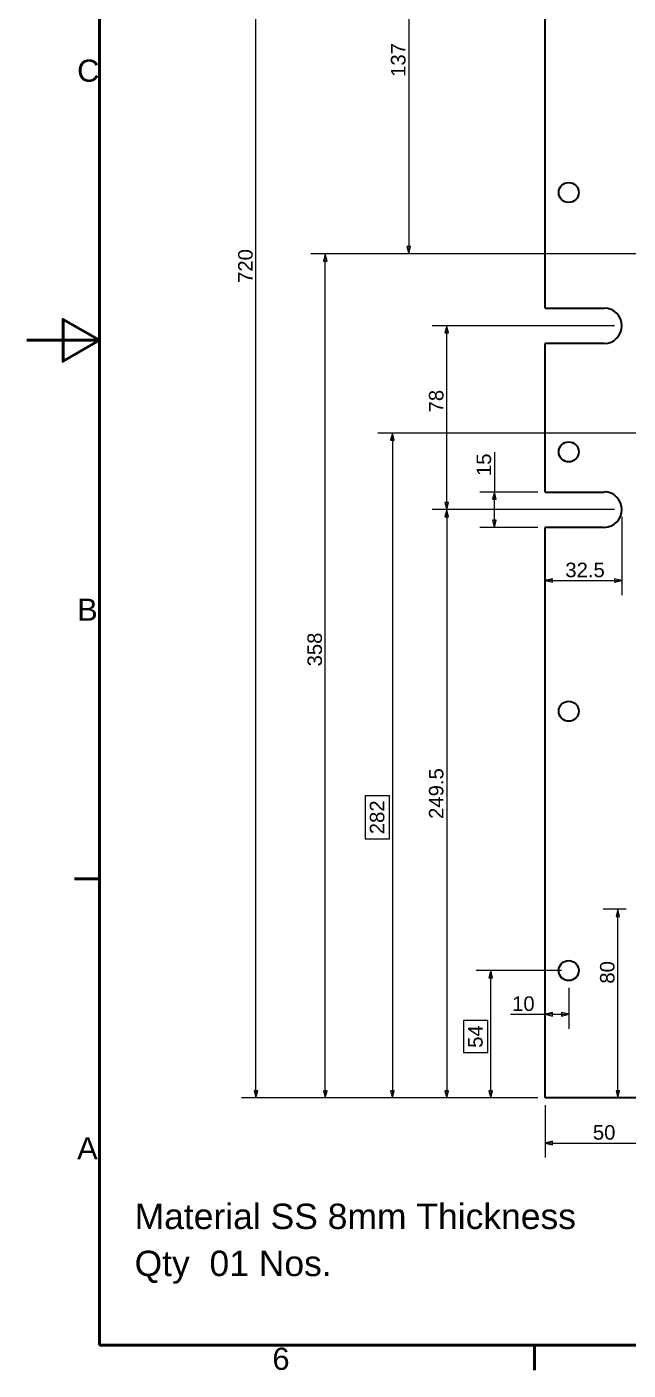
# Paper-space layout 'Base Plate' of a CAD drawing. Header units: millimetres. Extents: x 0 to 420, y 0 to 297.
# Drawn here: x 0 to 82.9, y 6.6 to 191.7 of the extents above; entities that cross this region are included whole.
import ezdxf

# ---------------------------------------------------------------- set-up
doc = ezdxf.new("R2010")
doc.units = ezdxf.units.MM
for name, color, linetype, lineweight in [('2dTransBorder', 7, 'Continuous', 35), ('Dimensions', 5, 'Continuous', 25), ('Text', 5, 'Continuous', 25), ('Visible Edges', 7, 'Continuous', 50)]:
    doc.layers.add(name, color=color, linetype=linetype, lineweight=lineweight)
doc.layers.add('Title', color=7, linetype='Continuous')
doc.styles.add('Current-ISO', font='ARIAL.TTF')
doc.styles.add('Text Style5', font='ARIAL.TTF')

# ---------------------------------------------------------------- blocks, each defined once
blk = doc.blocks.new('2dTransSymbol1')
at = {"color": 179}
blk.add_solid([(31.34, 45.07), (31.59, 44.07), (31.84, 45.07), (31.34, 45.07)], dxfattribs=at)
at = {"layer": 'Dimensions', "color": 179, "linetype": 'Continuous', "lineweight": 25, "true_color": 0x262659}
for p, q in [((31.59, 45.07), (31.59, 277.07)), ((31.34, 45.07), (31.59, 44.07)), ((31.84, 45.07), (31.34, 45.07)), ((31.59, 45.07), (31.59, 44.07)), ((31.59, 44.07), (31.84, 45.07)), ((70.47, 44.07), (29.59, 44.07))]:
    blk.add_line(p, q, dxfattribs=at)
blk.add_lwpolyline([(31.34, 45.07), (31.59, 44.07), (31.84, 45.07), (31.34, 45.07)], dxfattribs=at)
at = {"layer": 'Dimensions', "color": 18, "linetype": 'Continuous', "lineweight": 25, "true_color": 0x000000, "insert": (31.16, 156.41), "char_height": 2, "attachment_point": 7, "rotation": 90, "style": 'Text Style5'}
blk.add_mtext('720', dxfattribs=at)
blk = doc.blocks.new('2dTransSymbol16')
at = {"color": 179}
for points in [[(72.47, 225.61), (71.47, 225.36), (72.47, 225.11), (72.47, 225.61)], [(104.6, 225.11), (105.6, 225.36), (104.6, 225.61), (104.6, 225.11)]]:
    blk.add_solid(points, dxfattribs=at)
at = {"layer": 'Dimensions', "color": 179, "linetype": 'Continuous', "lineweight": 25, "true_color": 0x262659}
for p, q in [((105.6, 181.47), (105.6, 227.36)), ((72.47, 225.61), (71.47, 225.36)), ((72.47, 225.36), (71.47, 225.36)), ((71.47, 225.36), (72.47, 225.11)), ((72.47, 225.11), (72.47, 225.61)), ((104.6, 225.36), (72.47, 225.36)), ((105.6, 225.36), (104.6, 225.61)), ((104.6, 225.61), (104.6, 225.11)), ((104.6, 225.36), (105.6, 225.36)), ((104.6, 225.11), (105.6, 225.36)), ((105.6, 175.38), (105.6, 179.06))]:
    blk.add_line(p, q, dxfattribs=at)
for points in [[(72.47, 225.61), (71.47, 225.36), (72.47, 225.11), (72.47, 225.61)], [(104.6, 225.11), (105.6, 225.36), (104.6, 225.61), (104.6, 225.11)]]:
    blk.add_lwpolyline(points, dxfattribs=at)
at = {"layer": 'Dimensions', "color": 18, "linetype": 'Continuous', "lineweight": 25, "true_color": 0x000000, "insert": (86.21, 225.8), "char_height": 2, "attachment_point": 7, "style": 'Text Style5'}
blk.add_mtext('105', dxfattribs=at)
blk = doc.blocks.new('2dTransSymbol28')
at = {"color": 179}
for points in [[(50.66, 134.72), (50.41, 135.72), (50.16, 134.72), (50.66, 134.72)], [(50.16, 45.07), (50.41, 44.07), (50.66, 45.07), (50.16, 45.07)]]:
    blk.add_solid(points, dxfattribs=at)
at = {"layer": 'Dimensions', "color": 179, "linetype": 'Continuous', "lineweight": 25, "true_color": 0x262659}
for p, q in [((84.55, 135.72), (48.41, 135.72)), ((50.41, 135.72), (50.16, 134.72)), ((50.41, 134.72), (50.41, 135.72)), ((50.66, 134.72), (50.41, 135.72)), ((50.16, 134.72), (50.66, 134.72)), ((50.41, 134.72), (50.41, 45.07)), ((50.01, 85.73), (46.67, 85.73)), ((46.67, 85.73), (46.67, 79.77)), ((50.01, 79.77), (50.01, 85.73)), ((46.67, 79.77), (50.01, 79.77)), ((50.16, 45.07), (50.41, 44.07)), ((50.66, 45.07), (50.16, 45.07)), ((50.41, 45.07), (50.41, 44.07)), ((50.41, 44.07), (50.66, 45.07)), ((70.47, 44.07), (48.41, 44.07))]:
    blk.add_line(p, q, dxfattribs=at)
for points in [[(50.66, 134.72), (50.41, 135.72), (50.16, 134.72), (50.66, 134.72)], [(50.16, 45.07), (50.41, 44.07), (50.66, 45.07), (50.16, 45.07)]]:
    blk.add_lwpolyline(points, dxfattribs=at)
at = {"layer": 'Dimensions', "linetype": 'Continuous', "lineweight": 25, "insert": (49.32, 80.42), "char_height": 2, "attachment_point": 7, "rotation": 90, "style": 'Text Style5'}
blk.add_mtext('282', dxfattribs=at)
blk = doc.blocks.new('2dTransSymbol29')
at = {"color": 179}
for points in [[(64.21, 60.62), (63.96, 61.62), (63.71, 60.62), (64.21, 60.62)], [(63.71, 45.07), (63.96, 44.07), (64.21, 45.07), (63.71, 45.07)]]:
    blk.add_solid(points, dxfattribs=at)
at = {"layer": 'Dimensions', "color": 179, "linetype": 'Continuous', "lineweight": 25, "true_color": 0x262659}
for p, q in [((73.72, 61.62), (61.96, 61.62)), ((63.96, 61.62), (63.71, 60.62)), ((63.96, 60.62), (63.96, 61.62)), ((64.21, 60.62), (63.96, 61.62)), ((63.71, 60.62), (64.21, 60.62)), ((63.96, 45.07), (63.96, 60.62)), ((63.56, 54.74), (60.23, 54.74)), ((60.23, 54.74), (60.23, 50.33)), ((63.56, 50.33), (63.56, 54.74)), ((60.23, 50.33), (63.56, 50.33)), ((63.71, 45.07), (63.96, 44.07)), ((64.21, 45.07), (63.71, 45.07)), ((63.96, 45.07), (63.96, 44.07)), ((63.96, 44.07), (64.21, 45.07)), ((70.47, 44.07), (61.96, 44.07))]:
    blk.add_line(p, q, dxfattribs=at)
for points in [[(64.21, 60.62), (63.96, 61.62), (63.71, 60.62), (64.21, 60.62)], [(63.71, 45.07), (63.96, 44.07), (64.21, 45.07), (63.71, 45.07)]]:
    blk.add_lwpolyline(points, dxfattribs=at)
at = {"layer": 'Dimensions', "linetype": 'Continuous', "lineweight": 25, "insert": (62.88, 50.98), "char_height": 2, "attachment_point": 7, "rotation": 90, "style": 'Text Style5'}
blk.add_mtext('54', dxfattribs=at)
blk = doc.blocks.new('2dTransSymbol39')
at = {"color": 179}
for points in [[(41.4, 159.42), (41.15, 160.42), (40.9, 159.42), (41.4, 159.42)], [(40.9, 45.07), (41.15, 44.07), (41.4, 45.07), (40.9, 45.07)]]:
    blk.add_solid(points, dxfattribs=at)
at = {"layer": 'Dimensions', "color": 179, "linetype": 'Continuous', "lineweight": 25, "true_color": 0x262659}
for p, q in [((93.73, 160.42), (39.15, 160.42)), ((41.15, 160.42), (40.9, 159.42)), ((40.9, 159.42), (41.4, 159.42)), ((41.15, 159.42), (41.15, 160.42)), ((41.4, 159.42), (41.15, 160.42)), ((41.15, 45.07), (41.15, 159.42)), ((40.9, 45.07), (41.15, 44.07)), ((41.4, 45.07), (40.9, 45.07)), ((41.15, 45.07), (41.15, 44.07)), ((41.15, 44.07), (41.4, 45.07)), ((70.47, 44.07), (39.15, 44.07))]:
    blk.add_line(p, q, dxfattribs=at)
for points in [[(41.4, 159.42), (41.15, 160.42), (40.9, 159.42), (41.4, 159.42)], [(40.9, 45.07), (41.15, 44.07), (41.4, 45.07), (40.9, 45.07)]]:
    blk.add_lwpolyline(points, dxfattribs=at)
at = {"layer": 'Dimensions', "color": 18, "linetype": 'Continuous', "lineweight": 25, "true_color": 0x000000, "insert": (40.72, 103.55), "char_height": 2, "attachment_point": 7, "rotation": 90, "style": 'Text Style5'}
blk.add_mtext('358', dxfattribs=at)
blk = doc.blocks.new('2dTransSymbol46')
at = {"color": 179}
for points in [[(58.15, 124.16), (57.9, 125.16), (57.65, 124.16), (58.15, 124.16)], [(57.65, 45.07), (57.9, 44.07), (58.15, 45.07), (57.65, 45.07)]]:
    blk.add_solid(points, dxfattribs=at)
at = {"layer": 'Dimensions', "color": 179, "linetype": 'Continuous', "lineweight": 25, "true_color": 0x262659}
for p, q in [((81.04, 125.16), (55.9, 125.16)), ((57.9, 125.16), (57.65, 124.16)), ((57.65, 124.16), (58.15, 124.16)), ((57.9, 124.16), (57.9, 125.16)), ((58.15, 124.16), (57.9, 125.16)), ((57.9, 124.16), (57.9, 45.07)), ((57.65, 45.07), (57.9, 44.07)), ((58.15, 45.07), (57.65, 45.07)), ((57.9, 45.07), (57.9, 44.07)), ((57.9, 44.07), (58.15, 45.07)), ((70.47, 44.07), (55.9, 44.07))]:
    blk.add_line(p, q, dxfattribs=at)
for points in [[(58.15, 124.16), (57.9, 125.16), (57.65, 124.16), (58.15, 124.16)], [(57.65, 45.07), (57.9, 44.07), (58.15, 45.07), (57.65, 45.07)]]:
    blk.add_lwpolyline(points, dxfattribs=at)
at = {"layer": 'Dimensions', "color": 18, "linetype": 'Continuous', "lineweight": 25, "true_color": 0x000000, "insert": (57.47, 82.53), "char_height": 2, "attachment_point": 7, "rotation": 90, "style": 'Text Style5'}
blk.add_mtext('249.5', dxfattribs=at)
blk = doc.blocks.new('2dTransSymbol47')
at = {"color": 179}
for points in [[(72.47, 115.64), (71.47, 115.39), (72.47, 115.14), (72.47, 115.64)], [(81.04, 115.14), (82.04, 115.39), (81.04, 115.64), (81.04, 115.14)]]:
    blk.add_solid(points, dxfattribs=at)
at = {"layer": 'Dimensions', "color": 179, "linetype": 'Continuous', "lineweight": 25, "true_color": 0x262659}
for p, q in [((82.04, 124.16), (82.04, 113.39)), ((72.47, 115.64), (71.47, 115.39)), ((72.47, 115.39), (71.47, 115.39)), ((71.47, 115.39), (72.47, 115.14)), ((72.47, 115.14), (72.47, 115.64)), ((72.47, 115.39), (81.04, 115.39)), ((82.04, 115.39), (81.04, 115.64)), ((81.04, 115.64), (81.04, 115.14)), ((81.04, 115.39), (82.04, 115.39)), ((81.04, 115.14), (82.04, 115.39))]:
    blk.add_line(p, q, dxfattribs=at)
for points in [[(72.47, 115.64), (71.47, 115.39), (72.47, 115.14), (72.47, 115.64)], [(81.04, 115.14), (82.04, 115.39), (81.04, 115.64), (81.04, 115.14)]]:
    blk.add_lwpolyline(points, dxfattribs=at)
at = {"layer": 'Dimensions', "linetype": 'Continuous', "lineweight": 25, "insert": (74.25, 115.82), "char_height": 2, "attachment_point": 7, "style": 'Text Style5'}
blk.add_mtext('32.5', dxfattribs=at)
blk = doc.blocks.new('2dTransSymbol48')
at = {"color": 179}
for points in [[(64.72, 126.59), (64.47, 127.59), (64.22, 126.59), (64.72, 126.59)], [(64.22, 123.72), (64.47, 122.72), (64.72, 123.72), (64.22, 123.72)]]:
    blk.add_solid(points, dxfattribs=at)
at = {"layer": 'Dimensions', "color": 179, "linetype": 'Continuous', "lineweight": 25, "true_color": 0x262659}
for p, q in [((64.47, 133.1), (64.47, 127.59)), ((70.47, 127.59), (62.47, 127.59)), ((64.47, 127.59), (64.22, 126.59)), ((64.22, 126.59), (64.72, 126.59)), ((64.47, 126.59), (64.47, 127.59)), ((64.72, 126.59), (64.47, 127.59)), ((64.47, 123.72), (64.47, 126.59)), ((70.47, 122.72), (62.47, 122.72)), ((64.22, 123.72), (64.47, 122.72)), ((64.72, 123.72), (64.22, 123.72)), ((64.47, 123.72), (64.47, 122.72)), ((64.47, 122.72), (64.72, 123.72))]:
    blk.add_line(p, q, dxfattribs=at)
for points in [[(64.72, 126.59), (64.47, 127.59), (64.22, 126.59), (64.72, 126.59)], [(64.22, 123.72), (64.47, 122.72), (64.72, 123.72), (64.22, 123.72)]]:
    blk.add_lwpolyline(points, dxfattribs=at)
at = {"layer": 'Dimensions', "color": 18, "linetype": 'Continuous', "lineweight": 25, "true_color": 0x000000, "insert": (64.04, 129.79), "char_height": 2, "attachment_point": 7, "rotation": 90, "style": 'Text Style5'}
blk.add_mtext('15', dxfattribs=at)
blk = doc.blocks.new('2dTransSymbol49')
at = {"color": 179}
for points in [[(58.15, 149.51), (57.9, 150.51), (57.65, 149.51), (58.15, 149.51)], [(57.65, 126.16), (57.9, 125.16), (58.15, 126.16), (57.65, 126.16)]]:
    blk.add_solid(points, dxfattribs=at)
at = {"layer": 'Dimensions', "color": 179, "linetype": 'Continuous', "lineweight": 25, "true_color": 0x262659}
for p, q in [((81.04, 150.51), (55.9, 150.51)), ((57.9, 150.51), (57.65, 149.51)), ((57.9, 149.51), (57.9, 150.51)), ((58.15, 149.51), (57.9, 150.51)), ((57.65, 149.51), (58.15, 149.51)), ((57.9, 126.16), (57.9, 149.51)), ((57.65, 126.16), (57.9, 125.16)), ((58.15, 126.16), (57.65, 126.16)), ((57.9, 126.16), (57.9, 125.16)), ((57.9, 125.16), (58.15, 126.16)), ((81.04, 125.16), (55.9, 125.16))]:
    blk.add_line(p, q, dxfattribs=at)
for points in [[(58.15, 149.51), (57.9, 150.51), (57.65, 149.51), (58.15, 149.51)], [(57.65, 126.16), (57.9, 125.16), (58.15, 126.16), (57.65, 126.16)]]:
    blk.add_lwpolyline(points, dxfattribs=at)
at = {"layer": 'Dimensions', "color": 18, "linetype": 'Continuous', "lineweight": 25, "true_color": 0x000000, "insert": (57.47, 138.56), "char_height": 2, "attachment_point": 7, "rotation": 90, "style": 'Text Style5'}
blk.add_mtext('78', dxfattribs=at)
blk = doc.blocks.new('2dTransSymbol52')
at = {"color": 179}
for points in [[(72.47, 55.86), (71.47, 55.61), (72.47, 55.36), (72.47, 55.86)], [(73.72, 55.36), (74.72, 55.61), (73.72, 55.86), (73.72, 55.36)]]:
    blk.add_solid(points, dxfattribs=at)
at = {"layer": 'Dimensions', "color": 179, "linetype": 'Continuous', "lineweight": 25, "true_color": 0x262659}
for p, q in [((74.72, 59.24), (74.72, 53.61)), ((66.71, 55.61), (71.47, 55.61)), ((72.47, 55.86), (71.47, 55.61)), ((72.47, 55.61), (71.47, 55.61)), ((71.47, 55.61), (72.47, 55.36)), ((72.47, 55.36), (72.47, 55.86)), ((72.47, 55.61), (73.72, 55.61)), ((74.72, 55.61), (73.72, 55.86)), ((73.72, 55.86), (73.72, 55.36)), ((73.72, 55.61), (74.72, 55.61)), ((73.72, 55.36), (74.72, 55.61))]:
    blk.add_line(p, q, dxfattribs=at)
for points in [[(72.47, 55.86), (71.47, 55.61), (72.47, 55.36), (72.47, 55.86)], [(73.72, 55.36), (74.72, 55.61), (73.72, 55.86), (73.72, 55.36)]]:
    blk.add_lwpolyline(points, dxfattribs=at)
at = {"layer": 'Dimensions', "color": 18, "linetype": 'Continuous', "lineweight": 25, "true_color": 0x000000, "insert": (66.91, 56.04), "char_height": 2, "attachment_point": 7, "style": 'Text Style5'}
blk.add_mtext('10', dxfattribs=at)
blk = doc.blocks.new('2dTransSymbol53')
at = {"color": 179}
for points in [[(72.47, 38.1), (71.47, 37.85), (72.47, 37.6), (72.47, 38.1)], [(86.72, 37.6), (87.72, 37.85), (86.72, 38.1), (86.72, 37.6)]]:
    blk.add_solid(points, dxfattribs=at)
at = {"layer": 'Dimensions', "color": 179, "linetype": 'Continuous', "lineweight": 25, "true_color": 0x262659}
for p, q in [((87.72, 65.51), (87.72, 35.85)), ((71.47, 43.07), (71.47, 35.85)), ((72.47, 38.1), (71.47, 37.85)), ((72.47, 37.85), (71.47, 37.85)), ((71.47, 37.85), (72.47, 37.6)), ((72.47, 37.6), (72.47, 38.1)), ((72.47, 37.85), (86.72, 37.85)), ((87.72, 37.85), (86.72, 38.1)), ((86.72, 38.1), (86.72, 37.6)), ((86.72, 37.85), (87.72, 37.85)), ((86.72, 37.6), (87.72, 37.85))]:
    blk.add_line(p, q, dxfattribs=at)
for points in [[(72.47, 38.1), (71.47, 37.85), (72.47, 37.6), (72.47, 38.1)], [(86.72, 37.6), (87.72, 37.85), (86.72, 38.1), (86.72, 37.6)]]:
    blk.add_lwpolyline(points, dxfattribs=at)
at = {"layer": 'Dimensions', "color": 18, "linetype": 'Continuous', "lineweight": 25, "true_color": 0x000000, "insert": (78.05, 38.29), "char_height": 2, "attachment_point": 7, "style": 'Text Style5'}
blk.add_mtext('50', dxfattribs=at)
blk = doc.blocks.new('2dTransSymbol56')
at = {"color": 179}
for points in [[(52.91, 203.94), (52.66, 204.94), (52.41, 203.94), (52.91, 203.94)], [(52.41, 161.42), (52.66, 160.42), (52.91, 161.42), (52.41, 161.42)]]:
    blk.add_solid(points, dxfattribs=at)
at = {"layer": 'Dimensions', "color": 179, "linetype": 'Continuous', "lineweight": 25, "true_color": 0x262659}
for p, q in [((82.66, 204.94), (50.66, 204.94)), ((52.66, 204.94), (52.41, 203.94)), ((52.41, 203.94), (52.91, 203.94)), ((52.66, 203.94), (52.66, 204.94)), ((52.91, 203.94), (52.66, 204.94)), ((52.66, 203.94), (52.66, 161.42)), ((52.41, 161.42), (52.66, 160.42)), ((52.91, 161.42), (52.41, 161.42)), ((52.66, 161.42), (52.66, 160.42)), ((52.66, 160.42), (52.91, 161.42)), ((93.73, 160.42), (50.66, 160.42))]:
    blk.add_line(p, q, dxfattribs=at)
for points in [[(52.91, 203.94), (52.66, 204.94), (52.41, 203.94), (52.91, 203.94)], [(52.41, 161.42), (52.66, 160.42), (52.91, 161.42), (52.41, 161.42)]]:
    blk.add_lwpolyline(points, dxfattribs=at)
at = {"layer": 'Dimensions', "color": 18, "linetype": 'Continuous', "lineweight": 25, "true_color": 0x000000, "insert": (52.23, 184.81), "char_height": 2, "attachment_point": 7, "rotation": 90, "style": 'Text Style5'}
blk.add_mtext('137', dxfattribs=at)
blk = doc.blocks.new('2dTransSymbol57')
at = {"color": 179}
for points in [[(81.74, 69.07), (81.49, 70.07), (81.24, 69.07), (81.74, 69.07)], [(81.24, 45.07), (81.49, 44.07), (81.74, 45.07), (81.24, 45.07)]]:
    blk.add_solid(points, dxfattribs=at)
at = {"layer": 'Dimensions', "color": 179, "linetype": 'Continuous', "lineweight": 25, "true_color": 0x262659}
for p, q in [((82.66, 70.07), (79.49, 70.07)), ((81.49, 70.07), (81.24, 69.07)), ((81.24, 69.07), (81.74, 69.07)), ((81.49, 69.07), (81.49, 70.07)), ((81.74, 69.07), (81.49, 70.07)), ((81.49, 45.07), (81.49, 69.07)), ((81.24, 45.07), (81.49, 44.07)), ((81.74, 45.07), (81.24, 45.07)), ((81.49, 45.07), (81.49, 44.07)), ((81.49, 44.07), (81.74, 45.07))]:
    blk.add_line(p, q, dxfattribs=at)
for points in [[(81.74, 69.07), (81.49, 70.07), (81.24, 69.07), (81.74, 69.07)], [(81.24, 45.07), (81.49, 44.07), (81.74, 45.07), (81.24, 45.07)]]:
    blk.add_lwpolyline(points, dxfattribs=at)
at = {"layer": 'Dimensions', "color": 18, "linetype": 'Continuous', "lineweight": 25, "true_color": 0x000000, "insert": (81.06, 59.82), "char_height": 2, "attachment_point": 7, "rotation": 90, "style": 'Text Style5'}
blk.add_mtext('80', dxfattribs=at)
blk = doc.blocks.new('Default Border')
at = {"layer": '2dTransBorder', "color": 179, "linetype": 'Continuous', "lineweight": 50, "true_color": 0x262659}
for points in [[(10, 10), (10, 287), (410, 287), (410, 10), (10, 10)], [(0, 148.5), (10, 148.5), (5, 151.39), (5, 145.61), (10, 148.5)], [(10, 74.25), (6.55, 74.25)], [(70, 10), (70, 6.55)]]:
    blk.add_lwpolyline(points, dxfattribs=at)
at = {"layer": '2dTransBorder', "color": 179, "lineweight": 211, "char_height": 3.05, "attachment_point": 7, "style": 'Current-ISO'}
for s, insert in [('C', (6.93, 184.1)), ('B', (6.93, 109.85)), ('A', (6.93, 35.6)), ('6', (33.86, 6.55))]:
    blk.add_mtext(s, dxfattribs=dict(at, insert=insert))
blk = doc.blocks.new('Title')
at = {"layer": '2dTransBorder'}
blk.add_blockref('Default Border', (-10, -10), dxfattribs=at)

psp = doc.layouts.new('Base Plate')

# ---------------------------------------------------------------- linework, layer by layer
at = {"layer": 'Visible Edges', "color": 179, "linetype": 'Continuous', "lineweight": 35, "true_color": 0x262659}
for p, q in [((71.47, 152.94), (71.47, 278.07)), ((71.47, 152.94), (79.6, 152.94)), ((71.47, 127.59), (71.47, 148.07)), ((79.6, 148.07), (71.47, 148.07)), ((71.47, 127.59), (79.6, 127.59)), ((71.47, 44.07), (71.47, 122.72)), ((79.6, 122.72), (71.47, 122.72)), ((368.85, 44.07), (71.47, 44.07))]:
    psp.add_line(p, q, dxfattribs=at)
for centre in [(74.72, 168.87), (74.72, 133.12), (74.72, 97.37), (74.72, 61.62)]:
    psp.add_circle(centre, 1.38, dxfattribs=at)
for centre in [(79.6, 150.51), (79.6, 125.16)]:
    psp.add_arc(centre, 2.44, 270, 90, dxfattribs=at)

# ---------------------------------------------------------------- block references
at = {"layer": 'Dimensions'}
for name in ['2dTransSymbol1', '2dTransSymbol16', '2dTransSymbol56', '2dTransSymbol39', '2dTransSymbol49', '2dTransSymbol28', '2dTransSymbol48', '2dTransSymbol46', '2dTransSymbol47', '2dTransSymbol57', '2dTransSymbol53', '2dTransSymbol29', '2dTransSymbol52']:
    psp.add_blockref(name, (0, 0), dxfattribs=at)
at = {"layer": 'Title'}
psp.add_blockref('Title', (10, 10), dxfattribs=at)

# ---------------------------------------------------------------- texts
at = {"layer": 'Text', "color": 179, "linetype": 'Continuous', "lineweight": 5, "true_color": 0x262659, "insert": (14.86, 29.5), "char_height": 3.5, "width": 60.8632, "attachment_point": 1, "line_spacing_factor": 1.111143, "style": 'Current-ISO'}
psp.add_mtext('Material SS 8mm Thickness\\PQty  01 Nos.', dxfattribs=at)

doc.saveas('drawing.dxf')
